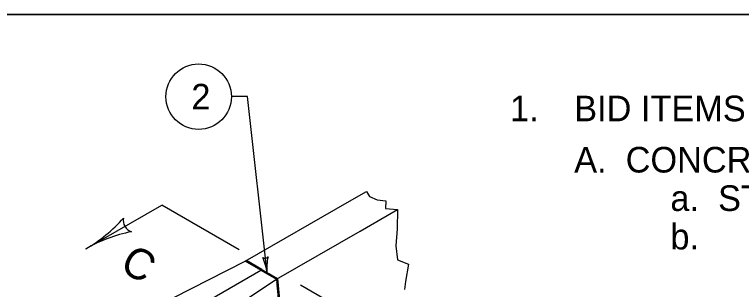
# Model space of a CAD drawing. Extents: x 1007 to 1035.5, y 1000.5 to 1021.5.
# Drawn here: x 1020.71 to 1026.37, y 1019.35 to 1021.5 of the extents above; entities that cross this region are included whole.
import ezdxf

# ---------------------------------------------------------------- set-up
doc = ezdxf.new("R2010")
doc.units = 0
for name, color, linetype in [('Level 1', 7, 'Continuous'), ('Level 10', 7, 'Continuous'), ('Level 11', 7, 'Continuous'), ('Level 5', 7, 'Continuous')]:
    doc.layers.add(name, color=color, linetype=linetype)

msp = doc.modelspace()

# ---------------------------------------------------------------- linework, layer by layer
at = {"layer": 'Level 1'}
for p, q in [((1022.5223, 1020.8592), (1022.3973, 1020.8592)), ((1022.6762, 1019.4817), (1022.5223, 1020.8592)), ((1023.3191, 1020.0436), (1023.4501, 1020.1193)), ((1022.5053, 1019.5738), (1023.3191, 1020.0436)), ((1021.2622, 1019.6707), (1021.8537, 1020.0123)), ((1022.4583, 1019.6632), (1021.8537, 1020.0123)), ((1023.4019, 1019.8102), (1023.6936, 1019.9786)), ((1022.7488, 1019.4332), (1023.4019, 1019.8102)), ((1019.535, 1018.0723), (1022.5053, 1019.5738)), ((1022.627, 1019.5053), (1022.5053, 1019.5738)), ((1022.6357, 1019.5103), (1022.5139, 1019.5788)), ((1017.993, 1016.8298), (1022.627, 1019.5053)), ((1022.627, 1019.5053), (1022.7488, 1019.4332)), ((1022.6357, 1019.5103), (1022.7574, 1019.4382)), ((1020.1372, 1017.7169), (1022.7488, 1019.4332)), ((1022.7488, 1019.4332), (1022.8029, 1018.8082)), ((1022.7574, 1019.4382), (1022.8116, 1018.8132)), ((1023.5037, 1019.0596), (1022.9361, 1019.3873))]:
    msp.add_line(p, q, dxfattribs=at)
msp.add_lwpolyline([(1023.4501, 1020.1193), (1023.4729, 1020.0786), (1023.5328, 1020.0541), (1023.6008, 1020.0459), (1023.598, 1019.9861), (1023.6936, 1019.9786), (1023.6905, 1019.8283), (1023.6796, 1019.6951), (1023.6933, 1019.5863), (1023.7775, 1019.5509), (1023.7558, 1019.415), (1023.7478, 1019.3536)], dxfattribs=at)
msp.add_circle((1022.142, 1020.8588), 0.2553, dxfattribs=at)
for centre, radius, start, end in [((1020.6761, 1020.6855), 1.1719, 300.0059, 318.6746), ((1021.6481, 1019.8934), 0.0938, 168.7805, 250.8972), ((1021.8482, 1018.6559), 1.1719, 101.353, 119.9997), ((1020.6761, 1020.6855), 1.1719, 299.9936, 300.0059), ((1022.6597, 1019.6294), 0.0313, 235.1502, 317.2669), ((1022.2876, 1019.4383), 0.3909, 6.3756, 25.0444), ((1023.0647, 1019.5251), 0.3909, 167.7227, 186.3695), ((1022.2876, 1019.4383), 0.3909, 6.3633, 6.3756)]:
    msp.add_arc(centre, radius, start, end, dxfattribs=at)
at = {"layer": 'Level 10'}
msp.add_line((1007, 1021.5), (1035.5, 1021.5), dxfattribs=at)
at = {"layer": 'Level 11'}
msp.add_lwpolyline([(1007, 1000.5), (1035.5, 1000.5), (1035.5, 1021.5), (1007, 1021.5)], close=True, dxfattribs=at)
at = {"layer": 'Level 5'}
for centre in [(1022.5103, 1019.5734), (1022.5121, 1019.574), (1022.5123, 1019.5759), (1022.5186, 1019.5715), (1022.5238, 1019.5715), (1022.5249, 1019.5665), (1022.529, 1019.5615), (1022.5351, 1019.5648), (1022.537, 1019.5608), (1022.5405, 1019.5582), (1022.5466, 1019.5584), (1022.5507, 1019.5543), (1022.5514, 1019.5499), (1022.5563, 1019.5525), (1022.5618, 1019.546), (1022.5643, 1019.5419), (1022.5661, 1019.5425), (1022.5663, 1019.5445), (1022.5726, 1019.5401), (1022.5778, 1019.5401), (1022.5789, 1019.5351), (1022.5837, 1019.5375), (1022.5891, 1019.5334), (1022.591, 1019.5293), (1022.5945, 1019.5323), (1022.5945, 1019.5268), (1022.5988, 1019.5297), (1022.6006, 1019.5269), (1022.6047, 1019.5229), (1022.6103, 1019.521), (1022.6158, 1019.5145), (1022.6201, 1019.511), (1022.6203, 1019.513), (1022.6242, 1019.5154), (1022.6266, 1019.5086), (1022.6318, 1019.5086), (1022.6329, 1019.5036), (1022.6377, 1019.506), (1022.6431, 1019.5019), (1022.645, 1019.4978), (1022.6485, 1019.5008), (1022.6485, 1019.4953), (1022.6528, 1019.4982), (1022.6546, 1019.4955), (1022.6587, 1019.4914), (1022.6643, 1019.4895), (1022.6698, 1019.483), (1022.6741, 1019.4796), (1022.6743, 1019.4815), (1022.6782, 1019.484), (1022.6806, 1019.4771), (1022.6858, 1019.4771), (1022.6869, 1019.4721), (1022.6917, 1019.4745), (1022.6971, 1019.4704), (1022.699, 1019.4664), (1022.7025, 1019.4693), (1022.7025, 1019.4638), (1022.7068, 1019.4667), (1022.7086, 1019.464), (1022.7127, 1019.4599), (1022.7134, 1019.4555), (1022.7183, 1019.4581), (1022.7238, 1019.4516), (1022.7281, 1019.4481), (1022.7283, 1019.4501), (1022.7346, 1019.4457), (1022.7398, 1019.4457), (1022.7409, 1019.4407), (1022.7457, 1019.4431), (1022.7507, 1019.423), (1022.7511, 1019.439), (1022.7517, 1019.4294), (1022.7517, 1019.4136), (1022.7535, 1019.4299), (1022.7535, 1019.4142), (1022.7537, 1019.4319), (1022.7537, 1019.4162), (1022.7548, 1019.4229), (1022.7548, 1019.4071), (1022.7576, 1019.4186), (1022.7576, 1019.4029), (1022.7535, 1019.3985), (1022.7537, 1019.4004), (1022.7548, 1019.3914), (1022.7548, 1019.3757), (1022.7576, 1019.3871), (1022.7576, 1019.3714), (1022.7576, 1019.3557), (1022.76, 1019.396), (1022.76, 1019.3803), (1022.76, 1019.3646), (1022.7605, 1019.3914), (1022.7605, 1019.3757), (1022.7605, 1019.3599), (1022.7637, 1019.3549)]:
    msp.add_circle(centre, 0.000903, dxfattribs=at)
for centre, start, end in [((1022.5162, 1019.5784), 206.7403, 274.533), ((1022.5191, 1019.5669), 263.9398, 217.3335), ((1022.5297, 1019.5689), 87.0739, 34.1995), ((1022.5405, 1019.5637), 147, 334.2733), ((1022.544, 1019.5517), 343.0631, 138.2102), ((1022.5448, 1019.5611), 135.8117, 345.4616), ((1022.5553, 1019.5447), 31.4558, 89.8175), ((1022.5633, 1019.5513), 172.9769, 308.2964), ((1022.5702, 1019.5469), 138.1307, 343.1426), ((1022.5731, 1019.5354), 338.0002, 143.2732), ((1022.583, 1019.53), 329.9347, 151.3387), ((1022.6054, 1019.5184), 252.0082, 229.2651), ((1022.6173, 1019.5199), 108.8406, 12.4328), ((1022.6183, 1019.5105), 314.17, 167.1034), ((1022.637, 1019.4986), 17.2425, 101.5013), ((1022.6425, 1019.5066), 170.7523, 307.9916), ((1022.6594, 1019.4869), 271.768, 206.9758), ((1022.6713, 1019.4884), 105.6271, 13.1167), ((1022.6723, 1019.479), 298.3329, 180.4109), ((1022.6811, 1019.4725), 11.867, 106.8768), ((1022.691, 1019.4671), 344.4987, 134.2451), ((1022.6965, 1019.4751), 207.0689, 271.6749), ((1022.7253, 1019.4569), 137.2044, 341.5395), ((1022.7263, 1019.4475), 244.3035, 234.4403), ((1022.7322, 1019.4525), 111.8901, 6.8537), ((1022.7351, 1019.441), 340.6079, 138.1359), ((1022.745, 1019.4356), 316.6793, 162.0645), ((1022.7493, 1019.4334), 238.8774, 33.9067), ((1022.7493, 1019.4177), 341.165, 28.7415), ((1022.7507, 1019.4073), 290.5201, 79.3865), ((1022.753, 1019.4349), 72.2331, 167.7302), ((1022.7565, 1019.4379), 95.4289, 223.0244), ((1022.7576, 1019.4343), 83.6574, 286.2491), ((1022.7565, 1019.4379), 16.9389, 23.315), ((1022.76, 1019.4118), 113.2563, 256.6502), ((1022.7605, 1019.4071), 124.0418, 245.8647), ((1022.7517, 1019.3979), 282.9475, 86.959), ((1022.7537, 1019.3847), 222.1434, 147.7631), ((1022.7535, 1019.3827), 251.0715, 118.835), ((1022.7537, 1019.369), 319.966, 49.9405), ((1022.7548, 1019.3599), 294.8258, 75.0807), ((1022.7637, 1019.3706), 123.785, 246.1215)]:
    msp.add_arc(centre, 0.000903, start, end, dxfattribs=at)

# ---------------------------------------------------------------- texts
at = {"layer": 'Level 1'}
for s, p in [('2', (1022.0853, 1020.7588)), ('1.', (1024.57, 1020.6667)), ('BID ITEMS AND UNIT TO BID:', (1025.07, 1020.6667)), ('A.  CONCRETE MEDIAN BARRIER END', (1025.07, 1020.2667)), ('a.  STEEL REINFORCEMENT - POUNDS (MIN. GRADE 40).', (1025.82, 1019.9667)), ('b. ', (1025.82, 1019.6667))]:
    msp.add_text(s, height=0.2, dxfattribs=at).set_placement(p)
msp.add_text('C', height=0.24, rotation=329.98, dxfattribs=at).set_placement((1021.5157, 1019.5091))

doc.saveas('drawing.dxf')
